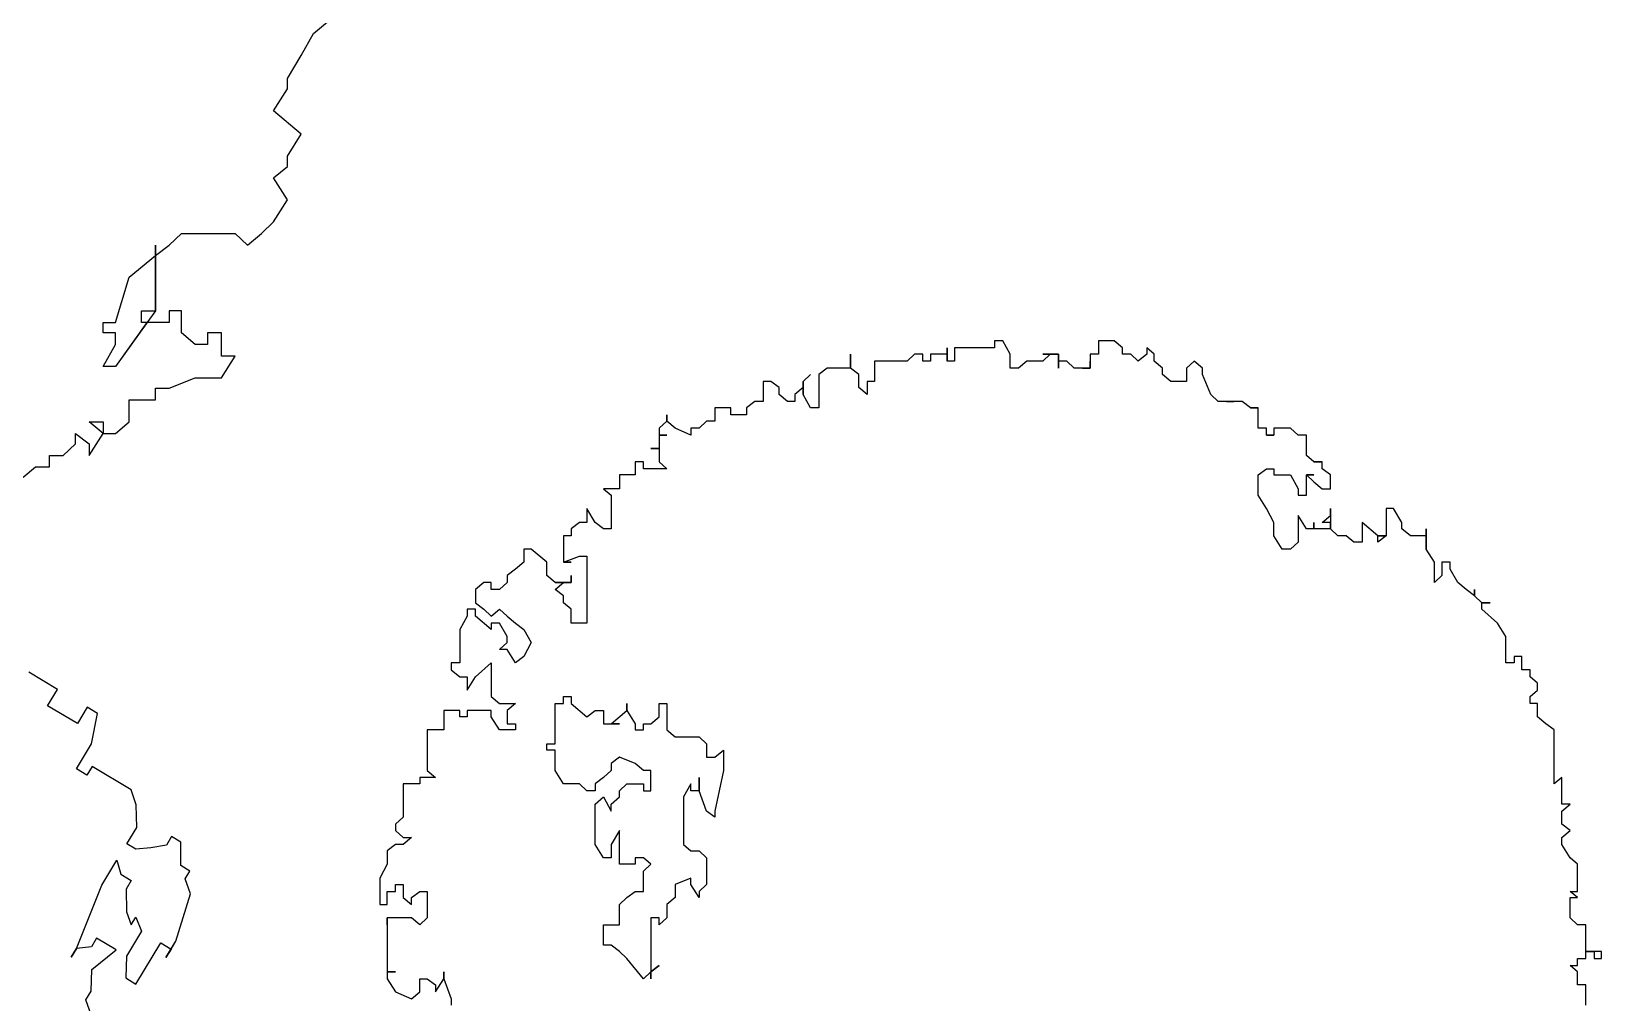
# Model space of a CAD drawing. Extents: x -30 to 1202, y 231 to 898.
# Drawn here: x 375.166 to 378.287, y 385.659 to 387.59 of the extents above; entities that cross this region are included whole.
import ezdxf

# ---------------------------------------------------------------- set-up
doc = ezdxf.new("R2010")
doc.units = 0
doc.header["$LTSCALE"] = 0.04
doc.layers.get('0').update_dxf_attribs({"linetype": 'CONTINUOUS'})
doc.layers.add('CONTORXXNP----00', color=255, linetype='CONTINUOUS')
doc.layers.add('PISO', color=1, linetype='CONTINUOUS')
doc.styles.get("Standard").update_dxf_attribs({"font": 'romans.shx'})

# ---------------------------------------------------------------- blocks, each defined once
blk = doc.blocks.new('ARB3')
at = {"color": 0}
for p, q in [((0.01356, 0.49132), (0.00775, 0.49132)), ((0.00775, 0.49132), (0.00775, 0.48517)), ((0.01356, 0.48517), (0.01356, 0.49132)), ((0.00775, 0.48517), (0.00775, 0.47825)), ((0.00775, 0.47825), (0.00775, 0.48517)), ((0.00775, 0.48517), (0.01356, 0.48517)), ((0.00775, 0.48517), (0.01356, 0.48517)), ((0.00775, 0.47825), (-0.01421, 0.47825)), ((-0.01421, 0.47825), (-0.01421, 0.47133)), ((0.01356, 0.47825), (0.00775, 0.47825)), ((0.01356, 0.47133), (0.01356, 0.47825)), ((0.05232, 0.47825), (0.03552, 0.47825)), ((0.03552, 0.47825), (0.03552, 0.47133)), ((-0.10851, 0.45826), (-0.11432, 0.46518)), ((-0.11432, 0.46518), (-0.11432, 0.45826)), ((-0.09236, 0.46518), (-0.09753, 0.45826)), ((-0.08655, 0.45826), (-0.09236, 0.46518)), ((-0.06976, 0.46518), (-0.08074, 0.45826)), ((-0.06459, 0.47133), (-0.06976, 0.46518)), ((-0.04198, 0.47133), (-0.06459, 0.47133)), ((-0.03682, 0.47133), (-0.04198, 0.46518)), ((-0.04198, 0.46518), (-0.04198, 0.47133)), ((-0.03682, 0.46518), (-0.03682, 0.47133)), ((-0.02002, 0.46518), (-0.03682, 0.46518)), ((-0.01421, 0.47133), (-0.02002, 0.46518)), ((0.01938, 0.47133), (0.01356, 0.47133)), ((0.02454, 0.47133), (0.01938, 0.46518)), ((0.01938, 0.46518), (0.01938, 0.47133)), ((0.03552, 0.47133), (0.02454, 0.47133)), ((0.15243, 0.45826), (0.14662, 0.46518)), ((-0.11432, 0.45826), (-0.13628, 0.45826)), ((-0.13628, 0.45826), (-0.13112, 0.4521)), ((-0.09753, 0.45826), (-0.10851, 0.45826)), ((-0.08074, 0.45826), (-0.08655, 0.45826)), ((0.16341, 0.4521), (0.15243, 0.45826)), ((-0.17568, 0.4521), (-0.18085, 0.44518)), ((-0.13112, 0.4521), (-0.17568, 0.4521)), ((0.17504, 0.44518), (0.16341, 0.4521)), ((0.20281, 0.4521), (0.19119, 0.43826)), ((0.21379, 0.44518), (0.20281, 0.4521)), ((-0.18085, 0.44518), (-0.18666, 0.43826)), ((0.18021, 0.44518), (0.17504, 0.44518)), ((0.19119, 0.43826), (0.18021, 0.44518)), ((0.21896, 0.44518), (0.21379, 0.44518)), ((0.22477, 0.43826), (0.21896, 0.44518)), ((0.23575, 0.44518), (0.22477, 0.43826)), ((0.24673, 0.43826), (0.23575, 0.44518)), ((-0.21444, 0.43826), (-0.21961, 0.43211)), ((-0.20863, 0.43826), (-0.21444, 0.43826)), ((-0.20346, 0.43211), (-0.20863, 0.43826)), ((-0.18666, 0.43826), (-0.19764, 0.43826)), ((-0.19764, 0.43826), (-0.19764, 0.43211)), ((0.25255, 0.43211), (0.24673, 0.43826)), ((-0.22542, 0.42519), (-0.2364, 0.42519)), ((-0.2364, 0.42519), (-0.2364, 0.41904)), ((-0.21961, 0.43211), (-0.22542, 0.43211)), ((-0.22542, 0.43211), (-0.22542, 0.42519)), ((-0.19764, 0.43211), (-0.20346, 0.43211)), ((0.25836, 0.42519), (0.25255, 0.43211)), ((0.25255, 0.41904), (0.25836, 0.42519)), ((-0.2364, 0.41904), (-0.23123, 0.41904)), ((-0.23123, 0.41904), (-0.23123, 0.41212)), ((0.25255, 0.39213), (0.25255, 0.41904)), ((0.32489, 0.41212), (0.31391, 0.41904)), ((0.31391, 0.41904), (0.31391, 0.41212)), ((-0.25319, 0.41212), (-0.26417, 0.4052)), ((-0.23123, 0.41212), (-0.25319, 0.41212)), ((0.31391, 0.41212), (0.30228, 0.41212)), ((0.30228, 0.41212), (0.30228, 0.4052)), ((0.32489, 0.39905), (0.32489, 0.41212)), ((-0.26417, 0.4052), (-0.2758, 0.39213)), ((0.30228, 0.4052), (0.30809, 0.4052)), ((0.30809, 0.4052), (0.30809, 0.39905)), ((-0.28097, 0.39213), (-0.28097, 0.39905)), ((-0.28097, 0.39905), (-0.28097, 0.39213)), ((0.30809, 0.39905), (0.30228, 0.39213)), ((0.33005, 0.38597), (0.32489, 0.39905)), ((-0.28678, 0.38597), (-0.29195, 0.38597)), ((-0.29195, 0.38597), (-0.28678, 0.38597)), ((-0.28678, 0.38597), (-0.29195, 0.37905)), ((-0.28097, 0.39213), (-0.28678, 0.38597)), ((-0.2758, 0.39213), (-0.28097, 0.39213)), ((0.25836, 0.38597), (0.25255, 0.39213)), ((0.26353, 0.37905), (0.25836, 0.38597)), ((0.30228, 0.39213), (0.2913, 0.39213)), ((0.2913, 0.39213), (0.2913, 0.38597)), ((0.2913, 0.38597), (0.29711, 0.38597)), ((0.29711, 0.38597), (0.29711, 0.37213)), ((0.33005, 0.37905), (0.33005, 0.38597)), ((-0.29195, 0.37905), (-0.29776, 0.37213)), ((0.2913, 0.37905), (0.25836, 0.37905)), ((0.25836, 0.37905), (0.2913, 0.37905)), ((0.27451, 0.36598), (0.26353, 0.37905)), ((0.2913, 0.37213), (0.2913, 0.37905)), ((0.2913, 0.37905), (0.31907, 0.35906)), ((0.33587, 0.37905), (0.33005, 0.37905)), ((0.33587, 0.36598), (0.33587, 0.37905)), ((-0.29776, 0.37213), (-0.30874, 0.36598)), ((0.29711, 0.37213), (0.2913, 0.37213)), ((-0.30874, 0.36598), (-0.31455, 0.36598)), ((-0.31455, 0.36598), (-0.31455, 0.35906)), ((0.29711, 0.35906), (0.27451, 0.36598)), ((0.34685, 0.36598), (0.33587, 0.36598)), ((0.35266, 0.35906), (0.34685, 0.36598)), ((-0.31455, 0.35906), (-0.30357, 0.35906)), ((-0.30357, 0.35906), (-0.29776, 0.35291)), ((0.29711, 0.35291), (0.29711, 0.35906)), ((0.30809, 0.35906), (0.30228, 0.35906)), ((0.30228, 0.35906), (0.30228, 0.35291)), ((0.31907, 0.35291), (0.30809, 0.35906)), ((0.31907, 0.35906), (0.31907, 0.35291)), ((0.35266, 0.35291), (0.35266, 0.35906)), ((-0.32553, 0.34599), (-0.34233, 0.34599)), ((-0.34233, 0.34599), (-0.33651, 0.34599)), ((-0.33651, 0.34599), (-0.33651, 0.33292)), ((-0.31455, 0.35291), (-0.32553, 0.34599)), ((-0.29776, 0.35291), (-0.31455, 0.35291)), ((0.30228, 0.35291), (0.29711, 0.35291)), ((0.35266, 0.35291), (0.34685, 0.34599)), ((0.34685, 0.34599), (0.34685, 0.35291)), ((0.34685, 0.35291), (0.35266, 0.35291)), ((0.36364, 0.34599), (0.35266, 0.35291)), ((0.35266, 0.33907), (0.35783, 0.34599)), ((0.35783, 0.34599), (0.36364, 0.34599)), ((0.35783, 0.33907), (0.35266, 0.33907)), ((0.36364, 0.33292), (0.35783, 0.33907)), ((-0.33651, 0.33292), (-0.34233, 0.32599)), ((0.36364, 0.32599), (0.36364, 0.33292)), ((-0.34749, 0.32599), (-0.35912, 0.31907)), ((-0.34233, 0.32599), (-0.34749, 0.32599)), ((0.36945, 0.32599), (0.36364, 0.32599)), ((0.36945, 0.31907), (0.36945, 0.32599)), ((-0.35912, 0.31907), (-0.35912, 0.31292)), ((0.37462, 0.31292), (0.36945, 0.31907)), ((-0.35912, 0.31292), (-0.33651, 0.31292)), ((-0.33651, 0.31292), (-0.33651, 0.306)), ((-0.33651, 0.306), (-0.33651, 0.31292)), ((-0.33651, 0.31292), (-0.33135, 0.306)), ((-0.33651, 0.306), (-0.34749, 0.29293)), ((-0.33135, 0.306), (-0.33651, 0.306)), ((-0.34749, 0.29293), (-0.33135, 0.29293)), ((-0.33135, 0.29293), (-0.33135, 0.28601)), ((-0.33135, 0.28601), (-0.33651, 0.27986)), ((-0.33651, 0.27986), (-0.33651, 0.27294)), ((-0.33651, 0.27294), (-0.34233, 0.26678)), ((-0.39206, 0.25986), (-0.39787, 0.25986)), ((-0.39787, 0.25986), (-0.39787, 0.25294)), ((-0.39787, 0.25294), (-0.39787, 0.25986)), ((-0.39787, 0.25986), (-0.39787, 0.25294)), ((-0.38689, 0.26678), (-0.39206, 0.25986)), ((-0.37527, 0.26678), (-0.38689, 0.26678)), ((-0.38108, 0.25294), (-0.37527, 0.25986)), ((-0.37527, 0.25986), (-0.37527, 0.26678)), ((-0.35331, 0.26678), (-0.35912, 0.26678)), ((-0.35912, 0.26678), (-0.34233, 0.26678)), ((-0.34749, 0.25986), (-0.35331, 0.26678)), ((-0.34233, 0.26678), (-0.34749, 0.26678)), ((-0.34749, 0.26678), (-0.34749, 0.25986)), ((-0.34233, 0.26678), (-0.34233, 0.25294)), ((-0.39787, 0.25294), (-0.40304, 0.24679)), ((-0.38689, 0.24679), (-0.38689, 0.25294)), ((-0.38689, 0.25294), (-0.38689, 0.24679)), ((-0.38689, 0.24679), (-0.38108, 0.25294)), ((-0.34233, 0.25294), (-0.34749, 0.25294)), ((-0.34749, 0.25294), (-0.34233, 0.25294)), ((-0.34233, 0.25294), (-0.34233, 0.24679)), ((-0.40304, 0.24679), (-0.41983, 0.24679)), ((-0.41983, 0.24679), (-0.41983, 0.23987)), ((-0.3701, 0.24679), (-0.38689, 0.24679)), ((-0.3701, 0.23987), (-0.3701, 0.24679)), ((-0.34233, 0.24679), (-0.35331, 0.23987)), ((-0.41983, 0.23987), (-0.42565, 0.23372)), ((-0.38689, 0.23372), (-0.37527, 0.23987)), ((-0.37527, 0.23987), (-0.3701, 0.23987)), ((-0.35331, 0.23987), (-0.33135, 0.23987)), ((-0.33135, 0.23987), (-0.32553, 0.23372)), ((-0.42565, 0.23372), (-0.42565, 0.21988)), ((-0.38689, 0.21988), (-0.38689, 0.23372)), ((-0.32553, 0.23372), (-0.32553, 0.2268)), ((-0.32553, 0.2268), (-0.33651, 0.21988)), ((-0.42565, 0.21988), (-0.41983, 0.21988)), ((-0.41983, 0.21373), (-0.42565, 0.21373)), ((-0.42565, 0.21373), (-0.42565, 0.20681)), ((-0.41983, 0.21988), (-0.41983, 0.21373)), ((-0.41983, 0.21373), (-0.41983, 0.21988)), ((-0.41983, 0.21988), (-0.41983, 0.21373)), ((-0.39206, 0.21373), (-0.39206, 0.21988)), ((-0.39206, 0.21988), (-0.38689, 0.21988)), ((-0.38689, 0.20681), (-0.39206, 0.21373)), ((-0.35912, 0.21373), (-0.3701, 0.20681)), ((-0.34749, 0.21988), (-0.35912, 0.21373)), ((-0.33651, 0.21988), (-0.34749, 0.21988)), ((-0.42565, 0.20681), (-0.44244, 0.20681)), ((-0.44244, 0.20681), (-0.44244, 0.20065)), ((-0.44244, 0.20065), (-0.44244, 0.20681)), ((-0.44244, 0.20681), (-0.44244, 0.20065)), ((-0.3701, 0.20681), (-0.38689, 0.20681)), ((-0.44244, 0.20065), (-0.44761, 0.19373)), ((-0.44761, 0.19373), (-0.44761, 0.18066)), ((-0.44761, 0.18066), (-0.44761, 0.18681)), ((-0.44761, 0.18681), (-0.44761, 0.17374)), ((-0.44761, 0.17374), (-0.45342, 0.16759)), ((-0.45342, 0.16759), (-0.47021, 0.16067)), ((-0.47538, 0.16067), (-0.48119, 0.15375)), ((-0.47021, 0.16067), (-0.47538, 0.16067)), ((-0.48119, 0.15375), (-0.47538, 0.1476)), ((-0.47538, 0.1476), (-0.4644, 0.1476)), ((-0.4644, 0.1476), (-0.4644, 0.13452)), ((-0.4644, 0.13452), (-0.47021, 0.1276)), ((-0.47538, 0.1276), (-0.48119, 0.12068)), ((-0.47021, 0.1276), (-0.47538, 0.1276)), ((-0.48701, 0.12068), (-0.49217, 0.11453)), ((-0.48119, 0.12068), (-0.48701, 0.12068)), ((-0.49217, 0.11453), (-0.48701, 0.11453)), ((-0.48701, 0.11453), (-0.48119, 0.10761)), ((-0.48119, 0.10761), (-0.48701, 0.10146)), ((-0.48701, 0.09454), (-0.49217, 0.09454)), ((-0.48701, 0.10146), (-0.48701, 0.09454)), ((-0.49799, 0.07454), (-0.48701, 0.07454)), ((-0.48701, 0.07454), (-0.48701, 0.06762)), ((-0.48701, 0.06762), (-0.47538, 0.06762)), ((-0.47538, 0.06762), (-0.48119, 0.06762)), ((-0.48119, 0.06762), (-0.47538, 0.06762)), ((-0.47538, 0.06762), (-0.47538, 0.06147)), ((-0.47538, 0.06147), (-0.47538, 0.06762)), ((-0.47538, 0.06762), (-0.47538, 0.05455)), ((-0.47538, 0.05455), (-0.48119, 0.0484)), ((-0.48119, 0.0484), (-0.48119, 0.04148)), ((-0.47538, 0.04148), (-0.48701, 0.04148)), ((-0.48701, 0.04148), (-0.48701, 0.02841)), ((-0.48119, 0.04148), (-0.47538, 0.04148)), ((-0.48701, 0.02841), (-0.48701, 0.03456)), ((-0.48701, 0.03456), (-0.48119, 0.02841)), ((-0.48119, 0.02841), (-0.48119, 0.01533)), ((-0.48119, 0.01533), (-0.47538, 0.00841)), ((-0.47538, 0.00841), (-0.47538, 0.00149)), ((-0.48701, 0.00149), (-0.49799, -0.00466)), ((-0.47538, 0.00149), (-0.48701, 0.00149)), ((-0.49217, -0.04465), (-0.48119, -0.04465)), ((-0.48119, -0.04465), (-0.48119, -0.0508)), ((-0.48119, -0.0508), (-0.49217, -0.0508)), ((-0.49217, -0.0508), (-0.48701, -0.0508)), ((-0.48701, -0.0508), (-0.48701, -0.06464)), ((-0.48701, -0.06464), (-0.48119, -0.06464)), ((-0.48119, -0.06464), (-0.48119, -0.07079)), ((-0.48119, -0.07079), (-0.48701, -0.07079)), ((-0.48701, -0.07079), (-0.48701, -0.07771)), ((-0.48701, -0.07771), (-0.48119, -0.08386)), ((-0.48119, -0.08386), (-0.48119, -0.11078)), ((0.50832, -0.11693), (0.50832, -0.0977)), ((-0.48119, -0.11078), (-0.4644, -0.11078)), ((-0.4644, -0.11078), (-0.4644, -0.11693)), ((-0.4644, -0.11693), (-0.45342, -0.11693)), ((-0.45342, -0.11693), (-0.45923, -0.12385)), ((0.49734, -0.13692), (0.49734, -0.11693)), ((0.49734, -0.11693), (0.50832, -0.11693)), ((-0.47021, -0.12385), (-0.47538, -0.13077)), ((-0.45923, -0.12385), (-0.47021, -0.12385)), ((-0.47538, -0.13077), (-0.48701, -0.13077)), ((-0.48701, -0.13077), (-0.47538, -0.13077)), ((-0.47538, -0.13077), (-0.47538, -0.14999)), ((0.50832, -0.13692), (0.49734, -0.13692)), ((0.50832, -0.14384), (0.50832, -0.13692)), ((0.49153, -0.14999), (0.50832, -0.14384)), ((-0.47538, -0.14999), (-0.47021, -0.15691)), ((-0.47021, -0.15691), (-0.44244, -0.15691)), ((-0.44244, -0.15691), (-0.44244, -0.16383)), ((0.47474, -0.15691), (0.47474, -0.14999)), ((0.47474, -0.14999), (0.49153, -0.14999)), ((0.48055, -0.15691), (0.47474, -0.15691)), ((0.48055, -0.18306), (0.48055, -0.15691)), ((-0.4644, -0.16999), (-0.47021, -0.16383)), ((-0.47021, -0.16383), (-0.4644, -0.16999)), ((-0.44244, -0.16383), (-0.45342, -0.16999)), ((-0.45342, -0.16999), (-0.4644, -0.16999)), ((-0.4644, -0.16999), (-0.45923, -0.16999)), ((-0.45923, -0.16999), (-0.45342, -0.17691)), ((-0.45342, -0.17691), (-0.44761, -0.17691)), ((-0.44761, -0.17691), (-0.44761, -0.18306)), ((-0.44761, -0.18306), (-0.45342, -0.18998)), ((0.47474, -0.18998), (0.48055, -0.18306)), ((-0.45923, -0.18998), (-0.4644, -0.1969)), ((-0.45342, -0.18998), (-0.45923, -0.18998)), ((0.46375, -0.1969), (0.47474, -0.18998)), ((-0.4644, -0.1969), (-0.4644, -0.20305)), ((-0.4644, -0.20305), (-0.44761, -0.20305)), ((-0.44761, -0.20305), (-0.44761, -0.20997)), ((0.38625, -0.20305), (0.38043, -0.20305)), ((0.38043, -0.20305), (0.38625, -0.20305)), ((0.38625, -0.20305), (0.425, -0.1969)), ((0.39141, -0.20997), (0.38625, -0.20305)), ((0.425, -0.1969), (0.44179, -0.1969)), ((0.44179, -0.1969), (0.43598, -0.20305)), ((0.43598, -0.20305), (0.43598, -0.20997)), ((0.45277, -0.20305), (0.45277, -0.1969)), ((0.45277, -0.1969), (0.46375, -0.1969)), ((0.45794, -0.20997), (0.45277, -0.20305)), ((-0.44761, -0.20997), (-0.44244, -0.21689)), ((0.39723, -0.20997), (0.39141, -0.20997)), ((0.39723, -0.22305), (0.39723, -0.20997)), ((0.43017, -0.20997), (0.41919, -0.21689)), ((0.43598, -0.20997), (0.43017, -0.20997)), ((0.46375, -0.21689), (0.45794, -0.20997)), ((-0.44244, -0.21689), (-0.43663, -0.21689)), ((-0.43663, -0.21689), (-0.43663, -0.22997)), ((0.36945, -0.22305), (0.38043, -0.21689)), ((0.38043, -0.21689), (0.39723, -0.22305)), ((0.41919, -0.21689), (0.41402, -0.22305)), ((0.46957, -0.21689), (0.46375, -0.21689)), ((0.46957, -0.22305), (0.46957, -0.21689)), ((0.35783, -0.22997), (0.36364, -0.22305)), ((0.36364, -0.22305), (0.36945, -0.22305)), ((0.41402, -0.22305), (0.41919, -0.22305)), ((0.41919, -0.22305), (0.41402, -0.22997)), ((0.45794, -0.22997), (0.46957, -0.22305)), ((-0.43663, -0.22997), (-0.44244, -0.22997)), ((-0.44244, -0.22997), (-0.44244, -0.24304)), ((0.39723, -0.22997), (0.38625, -0.23612)), ((0.41402, -0.22997), (0.39723, -0.22997)), ((0.45794, -0.23612), (0.45794, -0.22997)), ((-0.44244, -0.24304), (-0.43146, -0.24304)), ((-0.43146, -0.24304), (-0.43146, -0.24996)), ((-0.15308, -0.24304), (-0.15889, -0.23612)), ((-0.15889, -0.23612), (-0.1421, -0.23612)), ((-0.15308, -0.24996), (-0.15308, -0.24304)), ((-0.1421, -0.23612), (-0.10851, -0.24304)), ((-0.10851, -0.24304), (-0.10334, -0.24304)), ((-0.10334, -0.24304), (-0.10851, -0.24996)), ((0.38625, -0.23612), (0.38625, -0.24304)), ((0.38625, -0.24304), (0.41402, -0.24304)), ((0.41402, -0.24304), (0.41402, -0.24996)), ((0.41919, -0.24996), (0.44696, -0.24304)), ((0.44696, -0.24304), (0.45277, -0.23612)), ((0.45277, -0.23612), (0.45794, -0.23612)), ((-0.43146, -0.24996), (-0.42565, -0.25611)), ((-0.16987, -0.25611), (-0.16406, -0.24996)), ((-0.16406, -0.24996), (-0.15308, -0.24996)), ((-0.10851, -0.24996), (-0.1253, -0.25611)), ((-0.07557, -0.25611), (-0.06976, -0.24996)), ((-0.06976, -0.24996), (-0.0478, -0.24996)), ((-0.0478, -0.24996), (-0.04198, -0.25611)), ((0.41402, -0.24996), (0.40821, -0.24996)), ((0.40821, -0.24996), (0.41919, -0.24996)), ((-0.42565, -0.25611), (-0.42565, -0.26303)), ((-0.16987, -0.2761), (-0.16987, -0.25611)), ((-0.1253, -0.25611), (-0.13628, -0.25611)), ((-0.13628, -0.25611), (-0.1253, -0.25611)), ((-0.1253, -0.25611), (-0.1253, -0.26303)), ((-0.07557, -0.26303), (-0.07557, -0.25611)), ((-0.03682, -0.25611), (-0.0478, -0.26303)), ((-0.04198, -0.25611), (-0.03682, -0.25611)), ((-0.42565, -0.26303), (-0.41983, -0.26303)), ((-0.41983, -0.26303), (-0.42565, -0.2761)), ((-0.1253, -0.26303), (-0.13112, -0.26303)), ((-0.13112, -0.26303), (-0.12014, -0.26918)), ((-0.08074, -0.26918), (-0.07557, -0.26303)), ((-0.0478, -0.26303), (-0.05296, -0.26303)), ((-0.05296, -0.26303), (-0.0478, -0.2761)), ((-0.12014, -0.26918), (-0.08074, -0.26918)), ((-0.42565, -0.2761), (-0.43146, -0.28302)), ((-0.17568, -0.28302), (-0.16987, -0.2761)), ((-0.0478, -0.2761), (-0.03682, -0.2761)), ((-0.03682, -0.2761), (-0.031, -0.28302)), ((-0.43146, -0.28302), (-0.43663, -0.28302)), ((-0.43663, -0.28302), (-0.43146, -0.28302)), ((-0.43146, -0.28302), (-0.42565, -0.28918)), ((-0.42565, -0.28918), (-0.41983, -0.28918)), ((-0.41983, -0.28918), (-0.41983, -0.28302)), ((-0.41983, -0.28302), (-0.41983, -0.28918)), ((-0.41983, -0.28918), (-0.40885, -0.28918)), ((-0.40885, -0.28918), (-0.40885, -0.2961)), ((-0.40885, -0.2961), (-0.40885, -0.28918)), ((-0.40885, -0.28918), (-0.39787, -0.28918)), ((-0.39787, -0.28918), (-0.39206, -0.28302)), ((-0.39206, -0.28302), (-0.39206, -0.30225)), ((-0.19764, -0.28918), (-0.19764, -0.28302)), ((-0.19764, -0.28302), (-0.17568, -0.28302)), ((-0.18666, -0.28918), (-0.19764, -0.28918)), ((-0.18085, -0.2961), (-0.18666, -0.28918)), ((-0.031, -0.28302), (-0.02002, -0.28302)), ((-0.02002, -0.28302), (-0.01421, -0.28918)), ((-0.01421, -0.28918), (-0.02002, -0.28918)), ((-0.02002, -0.28918), (-0.02002, -0.2961)), ((0.02454, -0.2961), (0.01938, -0.28918)), ((0.01938, -0.28918), (0.02454, -0.2961)), ((-0.18085, -0.30225), (-0.18085, -0.2961)), ((-0.1253, -0.2961), (-0.1421, -0.2961)), ((-0.1421, -0.2961), (-0.1421, -0.30225)), ((-0.1253, -0.30225), (-0.1253, -0.2961)), ((-0.06459, -0.2961), (-0.06976, -0.30225)), ((-0.05878, -0.30225), (-0.06459, -0.2961)), ((-0.02002, -0.2961), (0.03036, -0.2961)), ((0.03036, -0.2961), (0.02454, -0.2961)), ((0.02454, -0.2961), (0.03036, -0.30225)), ((-0.39206, -0.30225), (-0.39787, -0.30225)), ((-0.39787, -0.30225), (-0.39787, -0.30917)), ((-0.17568, -0.30225), (-0.18085, -0.30225)), ((-0.17568, -0.30917), (-0.17568, -0.30225)), ((-0.1421, -0.30225), (-0.14791, -0.30917)), ((-0.13112, -0.31609), (-0.13112, -0.30225)), ((-0.13112, -0.30225), (-0.1253, -0.30225)), ((-0.06976, -0.30225), (-0.06976, -0.30917)), ((-0.04198, -0.30225), (-0.05878, -0.30225)), ((-0.04198, -0.30917), (-0.04198, -0.30225)), ((0.03036, -0.30225), (0.01356, -0.31609)), ((-0.39787, -0.30917), (-0.38689, -0.30917)), ((-0.38689, -0.30917), (-0.38689, -0.32224)), ((-0.19183, -0.31609), (-0.18085, -0.30917)), ((-0.18085, -0.30917), (-0.17568, -0.30917)), ((-0.14791, -0.30917), (-0.15308, -0.32224)), ((-0.06976, -0.30917), (-0.06459, -0.30917)), ((-0.06459, -0.30917), (-0.06459, -0.32224)), ((-0.03682, -0.31609), (-0.04198, -0.30917)), ((-0.38689, -0.32224), (-0.37527, -0.32224)), ((-0.37527, -0.32224), (-0.37527, -0.33531)), ((-0.19183, -0.31609), (-0.19764, -0.31609)), ((-0.19764, -0.31609), (-0.19183, -0.31609)), ((-0.18085, -0.32916), (-0.19183, -0.31609)), ((-0.18085, -0.33531), (-0.18085, -0.32224)), ((-0.18085, -0.32224), (-0.18085, -0.32916)), ((-0.18085, -0.32916), (-0.18085, -0.32224)), ((-0.18085, -0.32224), (-0.18085, -0.32916)), ((-0.15308, -0.32224), (-0.14791, -0.32916)), ((-0.1253, -0.32224), (-0.13112, -0.31609)), ((-0.12014, -0.32224), (-0.1253, -0.32224)), ((-0.11432, -0.32916), (-0.12014, -0.32224)), ((-0.06459, -0.32224), (-0.09236, -0.32224)), ((-0.09236, -0.32224), (-0.08074, -0.32916)), ((-0.031, -0.32224), (-0.03682, -0.31609)), ((-0.01421, -0.32224), (-0.031, -0.32224)), ((-0.01421, -0.33531), (-0.01421, -0.32224)), ((0.00775, -0.32224), (0.00258, -0.32916)), ((0.01356, -0.31609), (0.00775, -0.32224)), ((-0.37527, -0.33531), (-0.3701, -0.32916)), ((-0.3701, -0.32916), (-0.34233, -0.32916)), ((-0.34233, -0.32916), (-0.34233, -0.33531)), ((-0.14791, -0.32916), (-0.1421, -0.32916)), ((-0.1421, -0.32916), (-0.13628, -0.33531)), ((-0.12014, -0.33531), (-0.10851, -0.32916)), ((-0.10851, -0.32916), (-0.11432, -0.32916)), ((-0.08074, -0.32916), (-0.06976, -0.32916)), ((-0.06976, -0.32916), (-0.06976, -0.33531)), ((0.00258, -0.32916), (0.00258, -0.33531)), ((-0.34233, -0.33531), (-0.34749, -0.34223)), ((-0.19183, -0.34223), (-0.19183, -0.33531)), ((-0.19183, -0.33531), (-0.18085, -0.33531)), ((-0.13628, -0.33531), (-0.13112, -0.34223)), ((-0.11432, -0.34223), (-0.12014, -0.33531)), ((-0.06976, -0.33531), (-0.08074, -0.34223)), ((0.00258, -0.33531), (-0.01421, -0.33531)), ((-0.34749, -0.34223), (-0.35912, -0.34916)), ((-0.18666, -0.34916), (-0.19183, -0.34223)), ((-0.13112, -0.34223), (-0.1253, -0.34223)), ((-0.1253, -0.34223), (-0.1253, -0.34916)), ((-0.08074, -0.34223), (-0.11432, -0.34223)), ((-0.35912, -0.34916), (-0.34749, -0.34916)), ((-0.34749, -0.34916), (-0.34749, -0.35531)), ((-0.31972, -0.35531), (-0.31972, -0.34916)), ((-0.31972, -0.34916), (-0.26417, -0.34916)), ((-0.26417, -0.34916), (-0.26417, -0.36223)), ((-0.19764, -0.36223), (-0.18666, -0.34916)), ((-0.1253, -0.34916), (-0.13112, -0.35531)), ((-0.34749, -0.35531), (-0.34233, -0.36223)), ((-0.31455, -0.36838), (-0.31972, -0.35531)), ((-0.13112, -0.35531), (-0.13112, -0.36838)), ((-0.34233, -0.36223), (-0.33651, -0.36223)), ((-0.33651, -0.36223), (-0.33651, -0.36838)), ((-0.33651, -0.36838), (-0.31455, -0.36838)), ((-0.31455, -0.36838), (-0.31455, -0.36223)), ((-0.31455, -0.36223), (-0.31455, -0.36838)), ((-0.29776, -0.36223), (-0.30357, -0.36223)), ((-0.30357, -0.36223), (-0.29776, -0.36223)), ((-0.29776, -0.36838), (-0.29776, -0.36223)), ((-0.29776, -0.36223), (-0.29776, -0.3753)), ((-0.29195, -0.3753), (-0.29776, -0.36838)), ((-0.28678, -0.36838), (-0.29195, -0.3753)), ((-0.28097, -0.36838), (-0.28678, -0.36838)), ((-0.2758, -0.36223), (-0.28097, -0.36838)), ((-0.26417, -0.36223), (-0.2758, -0.36223)), ((-0.20346, -0.36838), (-0.20346, -0.36223)), ((-0.20346, -0.36223), (-0.19764, -0.36223)), ((-0.19764, -0.36838), (-0.20346, -0.36838)), ((-0.19764, -0.3753), (-0.19764, -0.36838)), ((-0.13112, -0.36838), (-0.1421, -0.3753)), ((-0.29776, -0.3753), (-0.30357, -0.38222)), ((-0.16406, -0.3753), (-0.19764, -0.3753)), ((-0.16406, -0.38222), (-0.16406, -0.3753)), ((-0.1421, -0.3753), (-0.15889, -0.3753)), ((-0.15889, -0.3753), (-0.15889, -0.38222)), ((-0.31455, -0.38222), (-0.32553, -0.39529)), ((-0.30357, -0.38222), (-0.31455, -0.38222)), ((-0.15889, -0.38222), (-0.16406, -0.38222)), ((-0.32553, -0.39529), (-0.32553, -0.40144)), ((-0.25901, -0.40144), (-0.24802, -0.39529)), ((-0.24802, -0.39529), (-0.2364, -0.40144)), ((-0.32553, -0.40144), (-0.31455, -0.40144)), ((-0.31455, -0.40144), (-0.30874, -0.40837)), ((-0.30874, -0.40837), (-0.30357, -0.41529)), ((-0.26999, -0.41529), (-0.26417, -0.40837)), ((-0.26417, -0.40837), (-0.25901, -0.40144)), ((-0.23123, -0.40837), (-0.24221, -0.41529)), ((-0.2364, -0.40144), (-0.23123, -0.40837)), ((-0.19764, -0.42144), (-0.19764, -0.40837)), ((-0.19764, -0.40837), (-0.19183, -0.41529)), ((-0.18085, -0.41529), (-0.18085, -0.40837)), ((-0.18085, -0.40837), (-0.17568, -0.40837)), ((-0.17568, -0.40837), (-0.17568, -0.42144)), ((-0.30357, -0.41529), (-0.29776, -0.41529)), ((-0.29776, -0.41529), (-0.29195, -0.42144)), ((-0.2758, -0.42144), (-0.26999, -0.41529)), ((-0.25319, -0.41529), (-0.26417, -0.42144)), ((-0.24802, -0.41529), (-0.25319, -0.41529)), ((-0.24221, -0.42144), (-0.24802, -0.41529)), ((-0.24221, -0.41529), (-0.24221, -0.42144)), ((-0.19183, -0.41529), (-0.18085, -0.41529)), ((-0.29195, -0.42144), (-0.29195, -0.42836)), ((-0.26999, -0.42836), (-0.2758, -0.42144)), ((-0.26417, -0.42144), (-0.26417, -0.42836)), ((-0.20346, -0.42836), (-0.19764, -0.42144)), ((-0.17568, -0.42144), (-0.18666, -0.42836)), ((-0.29195, -0.42836), (-0.29776, -0.42836)), ((-0.29776, -0.42836), (-0.29776, -0.43451)), ((-0.2758, -0.43451), (-0.26999, -0.42836)), ((-0.25901, -0.42836), (-0.26999, -0.44143)), ((-0.26417, -0.42836), (-0.25901, -0.42836)), ((-0.21961, -0.44143), (-0.23123, -0.42836)), ((-0.23123, -0.42836), (-0.20346, -0.42836)), ((-0.18666, -0.42836), (-0.19183, -0.42836)), ((-0.19183, -0.42836), (-0.19183, -0.44835)), ((-0.29776, -0.43451), (-0.29195, -0.44143)), ((-0.28097, -0.44143), (-0.2758, -0.43451)), ((-0.29195, -0.44143), (-0.28097, -0.44143)), ((-0.26999, -0.44143), (-0.2758, -0.44143)), ((-0.2758, -0.44143), (-0.2758, -0.44835)), ((-0.20863, -0.44835), (-0.21961, -0.44143)), ((-0.2758, -0.44835), (-0.26999, -0.44835)), ((-0.26999, -0.44835), (-0.25901, -0.4545)), ((-0.25901, -0.4545), (-0.23123, -0.4545)), ((-0.23123, -0.4545), (-0.23123, -0.46142)), ((-0.22542, -0.46142), (-0.21961, -0.4545)), ((-0.21961, -0.4545), (-0.21961, -0.44835)), ((-0.21961, -0.44835), (-0.20863, -0.44835)), ((-0.19183, -0.44835), (-0.18666, -0.44835)), ((-0.18666, -0.4545), (-0.19183, -0.4545)), ((-0.19183, -0.4545), (-0.19183, -0.46758)), ((-0.18666, -0.44835), (-0.18666, -0.4545)), ((-0.23123, -0.46142), (-0.22542, -0.46142)), ((0.03036, -0.46758), (0.04715, -0.46142)), ((0.04715, -0.46142), (0.05232, -0.46142)), ((-0.19183, -0.46758), (-0.17568, -0.46758)), ((-0.17568, -0.46758), (-0.17568, -0.48142)), ((0.03036, -0.46758), (0.02454, -0.46758)), ((0.02454, -0.46758), (0.03036, -0.46758)), ((0.04134, -0.4745), (0.03036, -0.46758)), ((-0.1421, -0.48142), (-0.13628, -0.4745)), ((-0.13628, -0.4745), (-0.13628, -0.48757)), ((0.03036, -0.48142), (0.03552, -0.4745)), ((0.03552, -0.4745), (0.04134, -0.4745)), ((-0.17568, -0.48142), (-0.1421, -0.48142)), ((-0.04198, -0.48757), (-0.04198, -0.48142)), ((-0.04198, -0.48142), (-0.02002, -0.48142)), ((-0.02002, -0.48142), (-0.01421, -0.48757)), ((0.03036, -0.48757), (0.03036, -0.48142)), ((-0.13628, -0.48757), (-0.13112, -0.48757)), ((-0.13112, -0.48757), (-0.13112, -0.50141)), ((-0.08655, -0.50141), (-0.08655, -0.49449)), ((-0.08655, -0.49449), (-0.08074, -0.50141)), ((-0.03682, -0.49449), (-0.04198, -0.48757)), ((-0.03682, -0.50141), (-0.031, -0.49449)), ((-0.031, -0.49449), (-0.03682, -0.49449)), ((-0.01421, -0.48757), (-0.02002, -0.49449)), ((-0.02002, -0.49449), (-0.02002, -0.51448)), ((0.04134, -0.48757), (0.03036, -0.48757)), ((0.04715, -0.49449), (0.04134, -0.48757)), ((0.04134, -0.50756), (0.04715, -0.49449)), ((-0.13112, -0.50141), (-0.10334, -0.50141)), ((-0.10334, -0.50141), (-0.09753, -0.50756)), ((-0.09236, -0.50756), (-0.08655, -0.50141)), ((-0.08074, -0.50141), (-0.08074, -0.50756)), ((-0.0478, -0.50756), (-0.0478, -0.50141)), ((-0.0478, -0.50141), (-0.03682, -0.50141)), ((-0.09753, -0.50756), (-0.09236, -0.50756)), ((-0.08074, -0.50756), (-0.07557, -0.51448)), ((-0.04198, -0.50756), (-0.0478, -0.50756)), ((-0.04198, -0.51448), (-0.04198, -0.50756)), ((0.02454, -0.51448), (0.02454, -0.50756)), ((0.02454, -0.50756), (0.02454, -0.51448)), ((0.03036, -0.51448), (0.04134, -0.50756)), ((-0.07557, -0.51448), (-0.06459, -0.51448)), ((-0.06459, -0.51448), (-0.05296, -0.52063)), ((-0.031, -0.51448), (-0.04198, -0.51448)), ((-0.031, -0.52063), (-0.031, -0.51448)), ((-0.02002, -0.51448), (-0.01421, -0.51448)), ((-0.01421, -0.51448), (-0.02002, -0.51448)), ((-0.02002, -0.51448), (0.02454, -0.51448)), ((0.02454, -0.51448), (0.03036, -0.51448)), ((-0.05296, -0.52063), (-0.031, -0.52063))]:
    blk.add_line(p, q, dxfattribs=at)
for p, q in [((-0.49217, 0.09454), (-0.49799, 0.08762)), ((-0.49799, 0.08762), (-0.49799, 0.07454)), ((-0.49799, -0.00466), (-0.49799, -0.01158)), ((-0.49799, -0.01158), (-0.49217, -0.01158)), ((-0.49217, -0.01158), (-0.49217, -0.04465))]:
    blk.add_line(p, q)
at = {"layer": 'CONTORXXNP----00'}
for p, q in [((-0.01421, 0.47825), (-0.01421, 0.47133)), ((0.00775, 0.47825), (-0.01421, 0.47825)), ((0.01356, 0.47825), (0.00775, 0.47825)), ((0.01356, 0.47133), (0.01356, 0.47825)), ((0.03552, 0.47825), (0.03552, 0.47133)), ((0.05232, 0.47825), (0.03552, 0.47825)), ((-0.11432, 0.46518), (-0.11432, 0.45826)), ((-0.10851, 0.45826), (-0.11432, 0.46518)), ((-0.09236, 0.46518), (-0.09753, 0.45826)), ((-0.08655, 0.45826), (-0.09236, 0.46518)), ((-0.06976, 0.46518), (-0.08074, 0.45826)), ((-0.06459, 0.47133), (-0.06976, 0.46518)), ((-0.04198, 0.47133), (-0.06459, 0.47133)), ((-0.04198, 0.46518), (-0.04198, 0.47133)), ((-0.03682, 0.47133), (-0.04198, 0.46518)), ((-0.03682, 0.46518), (-0.03682, 0.47133)), ((-0.02002, 0.46518), (-0.03682, 0.46518)), ((-0.01421, 0.47133), (-0.02002, 0.46518)), ((0.01938, 0.47133), (0.01356, 0.47133)), ((0.01938, 0.46518), (0.01938, 0.47133)), ((0.02454, 0.47133), (0.01938, 0.46518)), ((0.03552, 0.47133), (0.02454, 0.47133)), ((0.15243, 0.45826), (0.14662, 0.46518)), ((-0.13628, 0.45826), (-0.13112, 0.4521)), ((-0.11432, 0.45826), (-0.13628, 0.45826)), ((-0.09753, 0.45826), (-0.10851, 0.45826)), ((-0.08074, 0.45826), (-0.08655, 0.45826)), ((0.16341, 0.4521), (0.15243, 0.45826)), ((-0.17568, 0.4521), (-0.18085, 0.44518)), ((-0.13112, 0.4521), (-0.17568, 0.4521)), ((0.17504, 0.44518), (0.16341, 0.4521)), ((0.20281, 0.4521), (0.19119, 0.43826)), ((0.21379, 0.44518), (0.20281, 0.4521)), ((-0.18085, 0.44518), (-0.18666, 0.43826)), ((0.18021, 0.44518), (0.17504, 0.44518)), ((0.19119, 0.43826), (0.18021, 0.44518)), ((0.21896, 0.44518), (0.21379, 0.44518)), ((0.22477, 0.43826), (0.21896, 0.44518)), ((0.23575, 0.44518), (0.22477, 0.43826)), ((0.24673, 0.43826), (0.23575, 0.44518)), ((-0.21444, 0.43826), (-0.21961, 0.43211)), ((-0.20863, 0.43826), (-0.21444, 0.43826)), ((-0.20346, 0.43211), (-0.20863, 0.43826)), ((-0.19764, 0.43826), (-0.19764, 0.43211)), ((-0.18666, 0.43826), (-0.19764, 0.43826)), ((0.25255, 0.43211), (0.24673, 0.43826)), ((-0.2364, 0.42519), (-0.2364, 0.41904)), ((-0.22542, 0.42519), (-0.2364, 0.42519)), ((-0.22542, 0.43211), (-0.22542, 0.42519)), ((-0.21961, 0.43211), (-0.22542, 0.43211)), ((-0.19764, 0.43211), (-0.20346, 0.43211)), ((0.25836, 0.42519), (0.25255, 0.43211)), ((0.25255, 0.41904), (0.25836, 0.42519)), ((-0.2364, 0.41904), (-0.23123, 0.41904)), ((-0.23123, 0.41904), (-0.23123, 0.41212)), ((0.25255, 0.39213), (0.25255, 0.41904)), ((0.31391, 0.41904), (0.31391, 0.41212)), ((0.32489, 0.41212), (0.31391, 0.41904)), ((-0.25319, 0.41212), (-0.26417, 0.4052)), ((-0.23123, 0.41212), (-0.25319, 0.41212)), ((0.30228, 0.41212), (0.30228, 0.4052)), ((0.31391, 0.41212), (0.30228, 0.41212)), ((0.32489, 0.39905), (0.32489, 0.41212)), ((-0.26417, 0.4052), (-0.2758, 0.39213)), ((0.30228, 0.4052), (0.30809, 0.4052)), ((0.30809, 0.4052), (0.30809, 0.39905)), ((0.30809, 0.39905), (0.30228, 0.39213)), ((0.33005, 0.38597), (0.32489, 0.39905)), ((-0.28678, 0.38597), (-0.29195, 0.37905)), ((-0.28097, 0.39213), (-0.28678, 0.38597)), ((-0.2758, 0.39213), (-0.28097, 0.39213)), ((0.25836, 0.38597), (0.25255, 0.39213)), ((0.26353, 0.37905), (0.25836, 0.38597)), ((0.2913, 0.39213), (0.2913, 0.38597)), ((0.30228, 0.39213), (0.2913, 0.39213)), ((0.2913, 0.38597), (0.29711, 0.38597)), ((0.29711, 0.38597), (0.29711, 0.37487)), ((0.33005, 0.37905), (0.33005, 0.38597)), ((-0.29195, 0.37905), (-0.29776, 0.37213)), ((0.27451, 0.36598), (0.26353, 0.37905)), ((0.33587, 0.37905), (0.33005, 0.37905)), ((0.33587, 0.36598), (0.33587, 0.37905)), ((-0.29776, 0.37213), (-0.30874, 0.36598)), ((0.29711, 0.37487), (0.31907, 0.35906)), ((-0.31455, 0.36598), (-0.31455, 0.35906)), ((-0.30874, 0.36598), (-0.31455, 0.36598)), ((0.29711, 0.35906), (0.27451, 0.36598)), ((0.34685, 0.36598), (0.33587, 0.36598)), ((0.35266, 0.35906), (0.34685, 0.36598)), ((-0.31455, 0.35906), (-0.30357, 0.35906)), ((-0.30357, 0.35906), (-0.29776, 0.35291)), ((0.29711, 0.35291), (0.29711, 0.35906)), ((0.30228, 0.35906), (0.30228, 0.35291)), ((0.30809, 0.35906), (0.30228, 0.35906)), ((0.31907, 0.35291), (0.30809, 0.35906)), ((0.31907, 0.35906), (0.31907, 0.35291)), ((0.35266, 0.35291), (0.35266, 0.35906)), ((-0.33651, 0.34599), (-0.32553, 0.34599)), ((-0.33651, 0.34599), (-0.33651, 0.33292)), ((-0.31455, 0.35291), (-0.32553, 0.34599)), ((-0.29776, 0.35291), (-0.31455, 0.35291)), ((0.30228, 0.35291), (0.29711, 0.35291)), ((0.36364, 0.34599), (0.35266, 0.35291)), ((0.35266, 0.33907), (0.35783, 0.34599)), ((0.35783, 0.34599), (0.36364, 0.34599)), ((0.35783, 0.33907), (0.35266, 0.33907)), ((0.36364, 0.33292), (0.35783, 0.33907)), ((-0.33651, 0.33292), (-0.34233, 0.32599)), ((0.36364, 0.32599), (0.36364, 0.33292)), ((-0.34749, 0.32599), (-0.35912, 0.31907)), ((-0.34233, 0.32599), (-0.34749, 0.32599)), ((0.36945, 0.32599), (0.36364, 0.32599)), ((0.36945, 0.31907), (0.36945, 0.32599)), ((-0.35912, 0.31907), (-0.35912, 0.31292)), ((0.37462, 0.31292), (0.36945, 0.31907)), ((-0.35912, 0.31292), (-0.33651, 0.31292)), ((-0.33651, 0.306), (-0.33651, 0.31292)), ((-0.33651, 0.31292), (-0.33651, 0.306)), ((-0.33651, 0.306), (-0.34749, 0.29293)), ((-0.34749, 0.29293), (-0.33135, 0.29293)), ((-0.33135, 0.29293), (-0.33135, 0.28601)), ((-0.33135, 0.28601), (-0.33651, 0.27986)), ((-0.33651, 0.27986), (-0.33651, 0.27294)), ((-0.33651, 0.27294), (-0.34233, 0.26678)), ((-0.39787, 0.25986), (-0.39787, 0.25294)), ((-0.39787, 0.25294), (-0.39787, 0.25986)), ((-0.39787, 0.25986), (-0.39787, 0.25294)), ((-0.39206, 0.25986), (-0.39787, 0.25986)), ((-0.38689, 0.26678), (-0.39206, 0.25986)), ((-0.37527, 0.26678), (-0.38689, 0.26678)), ((-0.38108, 0.25294), (-0.37527, 0.25986)), ((-0.37527, 0.25986), (-0.37527, 0.26678)), ((-0.34233, 0.26678), (-0.34233, 0.25294)), ((-0.39787, 0.25294), (-0.40304, 0.24679)), ((-0.38689, 0.24679), (-0.38108, 0.25294)), ((-0.34233, 0.25294), (-0.34233, 0.24679)), ((-0.41983, 0.24679), (-0.41983, 0.23987)), ((-0.40304, 0.24679), (-0.41983, 0.24679)), ((-0.3701, 0.24679), (-0.38689, 0.24679)), ((-0.3701, 0.23987), (-0.3701, 0.24679)), ((-0.34233, 0.24679), (-0.35331, 0.23987)), ((-0.41983, 0.23987), (-0.42565, 0.23372)), ((-0.38689, 0.23372), (-0.37527, 0.23987)), ((-0.37527, 0.23987), (-0.3701, 0.23987)), ((-0.35331, 0.23987), (-0.33135, 0.23987)), ((-0.33135, 0.23987), (-0.32553, 0.23372)), ((-0.42565, 0.23372), (-0.42565, 0.21988)), ((-0.38689, 0.21988), (-0.38689, 0.23372)), ((-0.32553, 0.23372), (-0.32553, 0.2268)), ((-0.32553, 0.2268), (-0.33651, 0.21988)), ((-0.42565, 0.21988), (-0.41983, 0.21988)), ((-0.42565, 0.21373), (-0.42565, 0.20681)), ((-0.41983, 0.21373), (-0.42565, 0.21373)), ((-0.41983, 0.21988), (-0.41983, 0.21373)), ((-0.41983, 0.21373), (-0.41983, 0.21988)), ((-0.41983, 0.21988), (-0.41983, 0.21373)), ((-0.39206, 0.21988), (-0.38689, 0.21988)), ((-0.39206, 0.21373), (-0.39206, 0.21988)), ((-0.38689, 0.20681), (-0.39206, 0.21373)), ((-0.35912, 0.21373), (-0.3701, 0.20681)), ((-0.34749, 0.21988), (-0.35912, 0.21373)), ((-0.33651, 0.21988), (-0.34749, 0.21988)), ((-0.44244, 0.20681), (-0.44244, 0.20065)), ((-0.44244, 0.20065), (-0.44244, 0.20681)), ((-0.44244, 0.20681), (-0.44244, 0.20065)), ((-0.42565, 0.20681), (-0.44244, 0.20681)), ((-0.3701, 0.20681), (-0.38689, 0.20681)), ((-0.44244, 0.20065), (-0.44761, 0.19373)), ((-0.44761, 0.19373), (-0.44761, 0.18066)), ((-0.44761, 0.18681), (-0.44761, 0.17374)), ((-0.44761, 0.18066), (-0.44761, 0.18681)), ((-0.44761, 0.17374), (-0.45342, 0.16759)), ((-0.45342, 0.16759), (-0.47021, 0.16067)), ((-0.47538, 0.16067), (-0.48119, 0.15375)), ((-0.47021, 0.16067), (-0.47538, 0.16067)), ((-0.48119, 0.15375), (-0.47538, 0.1476)), ((-0.47538, 0.1476), (-0.4644, 0.1476)), ((-0.4644, 0.1476), (-0.4644, 0.13452)), ((-0.4644, 0.13452), (-0.47021, 0.1276)), ((-0.47538, 0.1276), (-0.48119, 0.12068)), ((-0.47021, 0.1276), (-0.47538, 0.1276)), ((-0.48701, 0.12068), (-0.49217, 0.11453)), ((-0.48119, 0.12068), (-0.48701, 0.12068)), ((-0.49217, 0.11453), (-0.48701, 0.11453)), ((-0.48701, 0.11453), (-0.48119, 0.10761)), ((-0.48119, 0.10761), (-0.48701, 0.10146)), ((-0.49217, 0.09454), (-0.49799, 0.08762)), ((-0.48701, 0.09454), (-0.49217, 0.09454)), ((-0.48701, 0.10146), (-0.48701, 0.09454)), ((-0.49799, 0.08762), (-0.49799, 0.07454)), ((-0.49799, 0.07454), (-0.48701, 0.07454)), ((-0.48701, 0.07454), (-0.48701, 0.06762)), ((-0.48701, 0.06762), (-0.47538, 0.06762)), ((-0.48119, 0.06762), (-0.47538, 0.06762)), ((-0.47538, 0.06762), (-0.48119, 0.06762)), ((-0.47538, 0.06762), (-0.47538, 0.05455)), ((-0.47538, 0.06147), (-0.47538, 0.06762)), ((-0.47538, 0.06762), (-0.47538, 0.06147)), ((-0.47538, 0.05455), (-0.48119, 0.0484)), ((-0.48119, 0.0484), (-0.48119, 0.04148)), ((-0.48701, 0.04148), (-0.48119, 0.04148)), ((-0.48701, 0.03456), (-0.48701, 0.04148)), ((-0.48701, 0.03456), (-0.48119, 0.02841)), ((-0.48119, 0.02841), (-0.48119, 0.01533)), ((-0.48119, 0.01533), (-0.47538, 0.00841)), ((-0.47538, 0.00841), (-0.47538, 0.00149)), ((-0.48701, 0.00149), (-0.49799, -0.00466)), ((-0.47538, 0.00149), (-0.48701, 0.00149)), ((-0.49799, -0.00466), (-0.49799, -0.01158)), ((-0.49799, -0.01158), (-0.49217, -0.01158)), ((-0.49217, -0.01158), (-0.49217, -0.04465)), ((-0.49217, -0.04465), (-0.48119, -0.04465)), ((-0.48119, -0.04465), (-0.48119, -0.0508)), ((-0.48701, -0.0508), (-0.48119, -0.0508)), ((-0.48701, -0.0508), (-0.48701, -0.06464)), ((-0.48701, -0.06464), (-0.48119, -0.06464)), ((-0.48119, -0.06464), (-0.48119, -0.07079)), ((-0.48701, -0.07079), (-0.48701, -0.07771)), ((-0.48119, -0.07079), (-0.48701, -0.07079)), ((-0.48701, -0.07771), (-0.48119, -0.08386)), ((-0.48119, -0.08386), (-0.48119, -0.11078)), ((0.50832, -0.11693), (0.50832, -0.0977)), ((-0.48119, -0.11078), (-0.4644, -0.11078)), ((-0.4644, -0.11078), (-0.4644, -0.11693)), ((-0.4644, -0.11693), (-0.45342, -0.11693)), ((-0.45342, -0.11693), (-0.45923, -0.12385)), ((0.49734, -0.11693), (0.50832, -0.11693)), ((0.49734, -0.13692), (0.49734, -0.11693)), ((-0.47021, -0.12385), (-0.47538, -0.13077)), ((-0.45923, -0.12385), (-0.47021, -0.12385)), ((-0.47538, -0.13077), (-0.47538, -0.14999)), ((0.50832, -0.13692), (0.49734, -0.13692)), ((0.50832, -0.14384), (0.50832, -0.13692)), ((0.49153, -0.14999), (0.50832, -0.14384)), ((-0.47538, -0.14999), (-0.47021, -0.15691)), ((-0.47021, -0.15691), (-0.44244, -0.15691)), ((-0.44244, -0.15691), (-0.44244, -0.16383)), ((0.47474, -0.14999), (0.49153, -0.14999)), ((0.47474, -0.15691), (0.47474, -0.14999)), ((0.48055, -0.15691), (0.47474, -0.15691)), ((0.48055, -0.18306), (0.48055, -0.15691)), ((-0.44244, -0.16383), (-0.45342, -0.16999)), ((-0.45923, -0.16999), (-0.45342, -0.16999)), ((-0.45923, -0.16999), (-0.45342, -0.17691)), ((-0.45342, -0.17691), (-0.44761, -0.17691)), ((-0.44761, -0.17691), (-0.44761, -0.18306)), ((-0.44761, -0.18306), (-0.45342, -0.18998)), ((0.47474, -0.18998), (0.48055, -0.18306)), ((-0.45923, -0.18998), (-0.4644, -0.1969)), ((-0.45342, -0.18998), (-0.45923, -0.18998)), ((0.46375, -0.1969), (0.47474, -0.18998)), ((-0.4644, -0.1969), (-0.4644, -0.20305)), ((-0.4644, -0.20305), (-0.44761, -0.20305)), ((-0.44761, -0.20305), (-0.44761, -0.20997)), ((0.38625, -0.20305), (0.425, -0.1969)), ((0.39141, -0.20997), (0.38625, -0.20305)), ((0.425, -0.1969), (0.44179, -0.1969)), ((0.44179, -0.1969), (0.43598, -0.20305)), ((0.43598, -0.20305), (0.43598, -0.20997)), ((0.45277, -0.1969), (0.46375, -0.1969)), ((0.45277, -0.20305), (0.45277, -0.1969)), ((0.45794, -0.20997), (0.45277, -0.20305)), ((-0.44761, -0.20997), (-0.44244, -0.21689)), ((0.39723, -0.20997), (0.39141, -0.20997)), ((0.39723, -0.22305), (0.39723, -0.20997)), ((0.43017, -0.20997), (0.41919, -0.21689)), ((0.43598, -0.20997), (0.43017, -0.20997)), ((0.46375, -0.21689), (0.45794, -0.20997)), ((-0.44244, -0.21689), (-0.43663, -0.21689)), ((-0.43663, -0.21689), (-0.43663, -0.22997)), ((0.36945, -0.22305), (0.38043, -0.21689)), ((0.38043, -0.21689), (0.39723, -0.22305)), ((0.41919, -0.21689), (0.41402, -0.22305)), ((0.46957, -0.21689), (0.46375, -0.21689)), ((0.46957, -0.22305), (0.46957, -0.21689)), ((0.35783, -0.22997), (0.36364, -0.22305)), ((0.36364, -0.22305), (0.36945, -0.22305)), ((0.41919, -0.22305), (0.41402, -0.22997)), ((0.41402, -0.22305), (0.41919, -0.22305)), ((0.45794, -0.22997), (0.46957, -0.22305)), ((-0.44244, -0.22997), (-0.44244, -0.24304)), ((-0.43663, -0.22997), (-0.44244, -0.22997)), ((0.39723, -0.22997), (0.38625, -0.23612)), ((0.41402, -0.22997), (0.39723, -0.22997)), ((0.45794, -0.23612), (0.45794, -0.22997)), ((-0.44244, -0.24304), (-0.43146, -0.24304)), ((-0.43146, -0.24304), (-0.43146, -0.24996)), ((0.38625, -0.23612), (0.38625, -0.24304)), ((0.38625, -0.24304), (0.41402, -0.24304)), ((0.41402, -0.24304), (0.41402, -0.24996)), ((0.41919, -0.24996), (0.44696, -0.24304)), ((0.44696, -0.24304), (0.45277, -0.23612)), ((0.45277, -0.23612), (0.45794, -0.23612)), ((-0.43146, -0.24996), (-0.42565, -0.25611)), ((0.41402, -0.24996), (0.41919, -0.24996)), ((-0.42565, -0.25611), (-0.42565, -0.26303)), ((-0.41983, -0.26303), (-0.42565, -0.2761)), ((-0.42565, -0.26303), (-0.41983, -0.26303)), ((-0.42565, -0.2761), (-0.43146, -0.28302)), ((-0.43146, -0.28302), (-0.42565, -0.28918)), ((-0.42565, -0.28918), (-0.41983, -0.28918)), ((-0.41983, -0.28918), (-0.40885, -0.28918)), ((-0.40885, -0.28918), (-0.39787, -0.28918)), ((-0.39787, -0.28918), (-0.39206, -0.28302)), ((-0.39206, -0.28302), (-0.39206, -0.30225)), ((-0.39787, -0.30225), (-0.39787, -0.30917)), ((-0.39206, -0.30225), (-0.39787, -0.30225)), ((-0.39787, -0.30917), (-0.38689, -0.30917)), ((-0.38689, -0.30917), (-0.38689, -0.32224)), ((-0.38689, -0.32224), (-0.37527, -0.32224)), ((-0.37527, -0.32224), (-0.37527, -0.33531)), ((-0.37527, -0.33531), (-0.3701, -0.32916)), ((-0.3701, -0.32916), (-0.34233, -0.32916)), ((-0.34233, -0.32916), (-0.34233, -0.33531)), ((-0.34233, -0.33531), (-0.34749, -0.34223)), ((-0.34749, -0.34223), (-0.35912, -0.34916)), ((-0.35912, -0.34916), (-0.34749, -0.34916)), ((-0.34749, -0.34916), (-0.34749, -0.35531)), ((-0.31972, -0.34916), (-0.26417, -0.34916)), ((-0.31972, -0.35531), (-0.31972, -0.34916)), ((-0.26417, -0.34916), (-0.26417, -0.36223)), ((-0.34749, -0.35531), (-0.34233, -0.36223)), ((-0.31455, -0.36838), (-0.31972, -0.35531)), ((-0.34233, -0.36223), (-0.33651, -0.36223)), ((-0.33651, -0.36223), (-0.33651, -0.36838)), ((-0.33651, -0.36838), (-0.31455, -0.36838)), ((-0.29776, -0.3753), (-0.29776, -0.36838)), ((-0.29195, -0.3753), (-0.29776, -0.36838)), ((-0.28678, -0.36838), (-0.29195, -0.3753)), ((-0.28097, -0.36838), (-0.28678, -0.36838)), ((-0.2758, -0.36223), (-0.28097, -0.36838)), ((-0.26417, -0.36223), (-0.2758, -0.36223)), ((-0.29776, -0.3753), (-0.30357, -0.38222)), ((-0.31455, -0.38222), (-0.32553, -0.39529)), ((-0.30357, -0.38222), (-0.31455, -0.38222)), ((-0.32553, -0.39529), (-0.32553, -0.40144)), ((-0.25901, -0.40144), (-0.24802, -0.39529)), ((-0.24802, -0.39529), (-0.2364, -0.40144)), ((-0.32553, -0.40144), (-0.31455, -0.40144)), ((-0.31455, -0.40144), (-0.30874, -0.40837)), ((-0.30874, -0.40837), (-0.30357, -0.41529)), ((-0.26999, -0.41529), (-0.26417, -0.40837)), ((-0.26417, -0.40837), (-0.25901, -0.40144)), ((-0.23123, -0.40837), (-0.24221, -0.41529)), ((-0.2364, -0.40144), (-0.23123, -0.40837)), ((-0.19764, -0.40837), (-0.19183, -0.41529)), ((-0.19764, -0.42144), (-0.19764, -0.40837)), ((-0.18085, -0.40837), (-0.17568, -0.40837)), ((-0.18085, -0.41529), (-0.18085, -0.40837)), ((-0.17568, -0.40837), (-0.17568, -0.42144)), ((-0.30357, -0.41529), (-0.29776, -0.41529)), ((-0.29776, -0.41529), (-0.29195, -0.42144)), ((-0.2758, -0.42144), (-0.26999, -0.41529)), ((-0.25319, -0.41529), (-0.26417, -0.42144)), ((-0.24802, -0.41529), (-0.25319, -0.41529)), ((-0.24221, -0.42144), (-0.24802, -0.41529)), ((-0.24221, -0.41529), (-0.24221, -0.42144)), ((-0.19183, -0.41529), (-0.18085, -0.41529)), ((-0.29195, -0.42144), (-0.29195, -0.42836)), ((-0.26999, -0.42836), (-0.2758, -0.42144)), ((-0.26417, -0.42144), (-0.26417, -0.42836)), ((-0.20346, -0.42836), (-0.19764, -0.42144)), ((-0.17568, -0.42144), (-0.18666, -0.42836)), ((-0.29776, -0.42836), (-0.29776, -0.43451)), ((-0.29195, -0.42836), (-0.29776, -0.42836)), ((-0.2758, -0.43451), (-0.26999, -0.42836)), ((-0.25901, -0.42836), (-0.26999, -0.44143)), ((-0.26417, -0.42836), (-0.25901, -0.42836)), ((-0.23123, -0.42836), (-0.20346, -0.42836)), ((-0.21961, -0.44143), (-0.23123, -0.42836)), ((-0.19183, -0.42836), (-0.19183, -0.44835)), ((-0.18666, -0.42836), (-0.19183, -0.42836)), ((-0.29776, -0.43451), (-0.29195, -0.44143)), ((-0.28097, -0.44143), (-0.2758, -0.43451)), ((-0.29195, -0.44143), (-0.28097, -0.44143)), ((-0.2758, -0.44143), (-0.2758, -0.44835)), ((-0.26999, -0.44143), (-0.2758, -0.44143)), ((-0.20863, -0.44835), (-0.21961, -0.44143)), ((-0.2758, -0.44835), (-0.26999, -0.44835)), ((-0.26999, -0.44835), (-0.25901, -0.4545)), ((-0.25901, -0.4545), (-0.23123, -0.4545)), ((-0.23123, -0.4545), (-0.23123, -0.46142)), ((-0.22542, -0.46142), (-0.21961, -0.4545)), ((-0.21961, -0.44835), (-0.20863, -0.44835)), ((-0.21961, -0.4545), (-0.21961, -0.44835)), ((-0.19183, -0.44835), (-0.18666, -0.44835)), ((-0.19183, -0.4545), (-0.19183, -0.46758)), ((-0.18666, -0.4545), (-0.19183, -0.4545)), ((-0.18666, -0.44835), (-0.18666, -0.4545)), ((-0.23123, -0.46142), (-0.22542, -0.46142)), ((0.03036, -0.46758), (0.04715, -0.46142)), ((0.04715, -0.46142), (0.05232, -0.46142)), ((-0.19183, -0.46758), (-0.17568, -0.46758)), ((-0.17568, -0.46758), (-0.17568, -0.48142)), ((0.04134, -0.4745), (0.03036, -0.46758)), ((-0.1421, -0.48142), (-0.13628, -0.4745)), ((-0.13628, -0.4745), (-0.13628, -0.48757)), ((0.03036, -0.48142), (0.03552, -0.4745)), ((0.03552, -0.4745), (0.04134, -0.4745)), ((-0.17568, -0.48142), (-0.1421, -0.48142)), ((-0.04198, -0.48142), (-0.02002, -0.48142)), ((-0.04198, -0.48757), (-0.04198, -0.48142)), ((-0.02002, -0.48142), (-0.01421, -0.48757)), ((0.03036, -0.48757), (0.03036, -0.48142)), ((-0.13628, -0.48757), (-0.13112, -0.48757)), ((-0.13112, -0.48757), (-0.13112, -0.50141)), ((-0.08655, -0.49449), (-0.08074, -0.50141)), ((-0.08655, -0.50141), (-0.08655, -0.49449)), ((-0.03682, -0.49449), (-0.04198, -0.48757)), ((-0.031, -0.49449), (-0.03682, -0.49449)), ((-0.03682, -0.50141), (-0.031, -0.49449)), ((-0.01421, -0.48757), (-0.02002, -0.49449)), ((-0.02002, -0.49449), (-0.02002, -0.51448)), ((0.04134, -0.48757), (0.03036, -0.48757)), ((0.04715, -0.49449), (0.04134, -0.48757)), ((0.04134, -0.50756), (0.04715, -0.49449)), ((-0.13112, -0.50141), (-0.10334, -0.50141)), ((-0.10334, -0.50141), (-0.09753, -0.50756)), ((-0.09236, -0.50756), (-0.08655, -0.50141)), ((-0.08074, -0.50141), (-0.08074, -0.50756)), ((-0.0478, -0.50141), (-0.03682, -0.50141)), ((-0.0478, -0.50756), (-0.0478, -0.50141)), ((-0.09753, -0.50756), (-0.09236, -0.50756)), ((-0.08074, -0.50756), (-0.07557, -0.51448)), ((-0.04198, -0.50756), (-0.0478, -0.50756)), ((-0.04198, -0.51448), (-0.04198, -0.50756)), ((0.03036, -0.51448), (0.04134, -0.50756)), ((-0.07557, -0.51448), (-0.06459, -0.51448)), ((-0.06459, -0.51448), (-0.05296, -0.52063)), ((-0.031, -0.51448), (-0.04198, -0.51448)), ((-0.031, -0.52063), (-0.031, -0.51448)), ((-0.02002, -0.51448), (0.02454, -0.51448)), ((-0.01421, -0.51448), (-0.02002, -0.51448)), ((-0.02002, -0.51448), (-0.01421, -0.51448)), ((0.02454, -0.51448), (0.03036, -0.51448)), ((-0.05296, -0.52063), (-0.031, -0.52063))]:
    blk.add_line(p, q, dxfattribs=at)
at = {"flags": 11}
blk.add_attdef('CENTROIDE', (-0.11141, -0.03295), '', height=0.05039, dxfattribs=at)

msp = doc.modelspace()

# ---------------------------------------------------------------- block references
at = {"layer": 'PISO'}
for p, xscale, yscale, zscale, rotation in [((373.9072, 388.1908), 3.971023940772995, 3.971023940772995, 3.971023940772995, 270), ((373.9663, 384.9844), 3.455837634941085, 3.455837634941085, 3.455837634941085, 58.98244701781668), ((377.1082, 385.7793), 2.4, 2.4, 2.4, 270)]:
    msp.add_blockref('ARB3', p, dxfattribs=dict(at, xscale=xscale, yscale=yscale, zscale=zscale, rotation=rotation))

doc.saveas('drawing.dxf')
